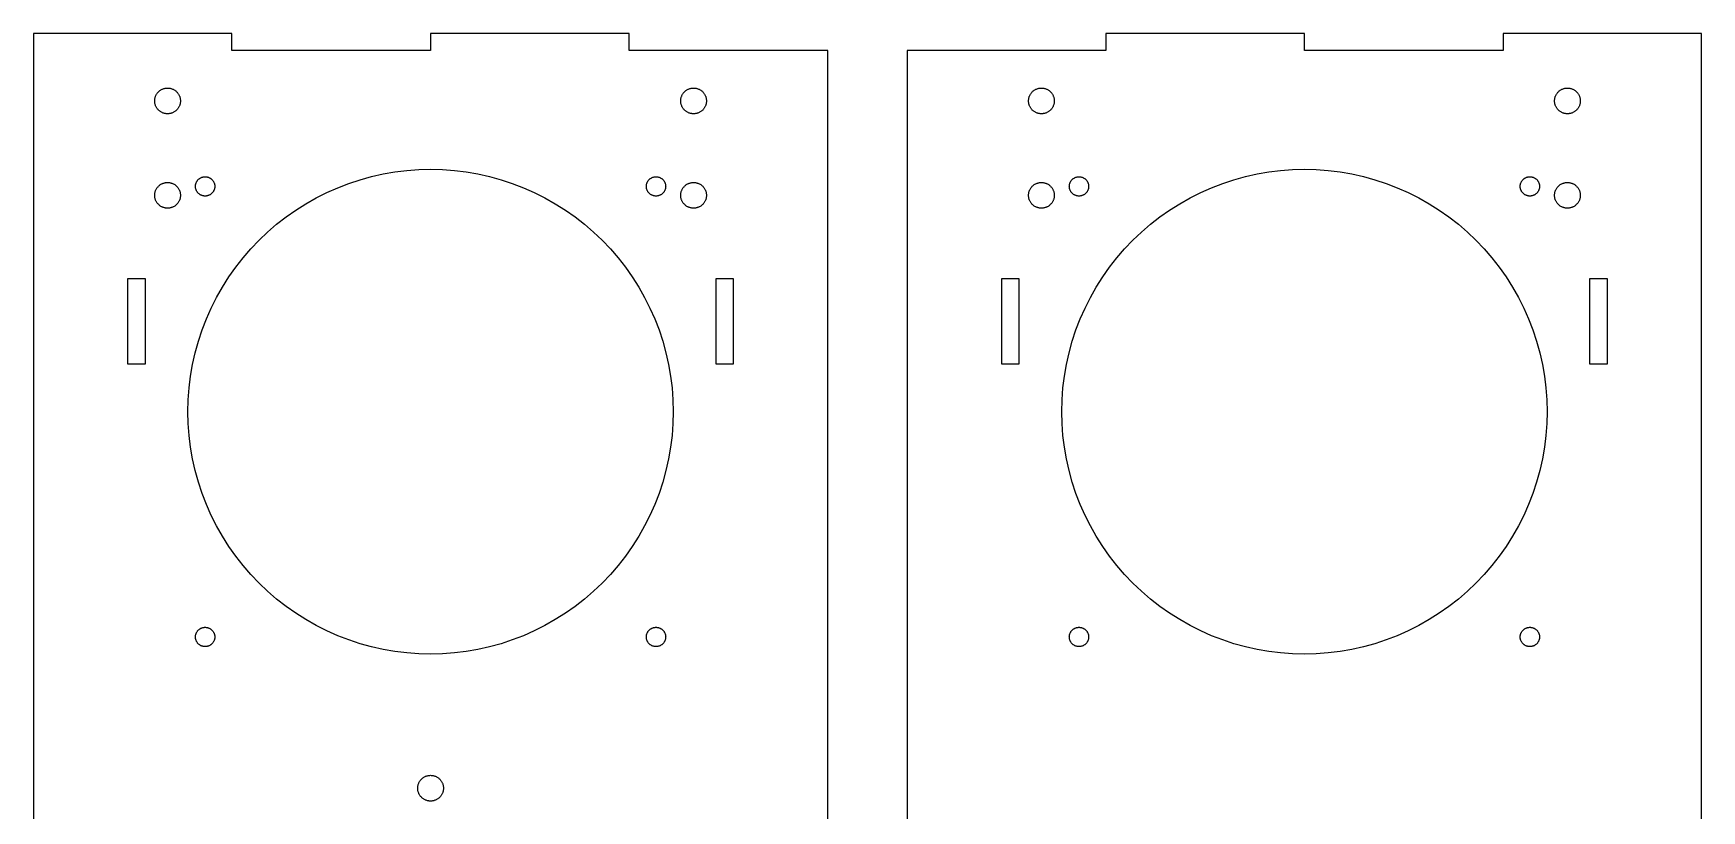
# Model space of a CAD drawing. Extents: x 0 to 916, y -4 to 1176.
# Drawn here: x 0 to 388.5, y 327.9 to 509 of the extents above; entities that cross this region are included whole.
import ezdxf

# ---------------------------------------------------------------- set-up
doc = ezdxf.new("R2010")
doc.units = 0
doc.layers.get('0').update_dxf_attribs({"linetype": 'CONTINUOUS'})

msp = doc.modelspace()

# ---------------------------------------------------------------- linework, layer by layer
for points in [[(46.25, 0), (92.5, 0), (92.5, -4), (138.75, -4), (138.75, 0), (185, 0), (185, 505), (138.75, 505), (138.75, 509), (92.5, 509), (92.5, 505), (46.25, 505), (46.25, 509), (0, 509), (0, -4), (46.25, -4)], [(296, 0), (342.25, 0), (342.25, -4), (388.5, -4), (388.5, 509), (342.25, 509), (342.25, 505), (296, 505), (296, 509), (249.75, 509), (249.75, 505), (203.5, 505), (203.5, 0), (249.75, 0), (249.75, -4), (296, -4)], [(31.1028, 490.254), (30.9559, 490.264), (30.8098, 490.282), (30.6647, 490.308), (30.5211, 490.34), (30.3791, 490.379), (30.2393, 490.425), (30.1019, 490.478), (29.9673, 490.538), (29.8358, 490.604), (29.7077, 490.677), (29.5833, 490.756), (29.4629, 490.84), (29.3468, 490.931), (29.2353, 491.027), (29.1287, 491.129), (29.0271, 491.235), (28.931, 491.347), (28.8404, 491.463), (28.7556, 491.583), (28.6768, 491.708), (28.6042, 491.836), (28.538, 491.967), (28.4784, 492.102), (28.4254, 492.239), (28.3792, 492.379), (28.3399, 492.521), (28.3076, 492.665), (28.2825, 492.81), (28.2644, 492.956), (28.2536, 493.103), (28.25, 493.25), (28.2536, 493.397), (28.2644, 493.544), (28.2825, 493.69), (28.3076, 493.835), (28.3399, 493.979), (28.3792, 494.121), (28.4254, 494.261), (28.4784, 494.398), (28.538, 494.533), (28.6042, 494.664), (28.6768, 494.792), (28.7556, 494.917), (28.8404, 495.037), (28.931, 495.153), (29.0271, 495.265), (29.1287, 495.371), (29.2353, 495.473), (29.3468, 495.569), (29.4629, 495.66), (29.5833, 495.744), (29.7077, 495.823), (29.8358, 495.896), (29.9673, 495.962), (30.1019, 496.022), (30.2393, 496.075), (30.3791, 496.121), (30.5211, 496.16), (30.6647, 496.192), (30.8098, 496.218), (30.9559, 496.236), (31.1028, 496.246), (31.25, 496.25), (31.3972, 496.246), (31.5441, 496.236), (31.6902, 496.218), (31.8353, 496.192), (31.9789, 496.16), (32.1209, 496.121), (32.2607, 496.075), (32.3981, 496.022), (32.5327, 495.962), (32.6642, 495.896), (32.7923, 495.823), (32.9167, 495.744), (33.0371, 495.66), (33.1532, 495.569), (33.2647, 495.473), (33.3713, 495.371), (33.4729, 495.265), (33.569, 495.153), (33.6596, 495.037), (33.7444, 494.917), (33.8232, 494.792), (33.8958, 494.664), (33.962, 494.533), (34.0216, 494.398), (34.0746, 494.261), (34.1208, 494.121), (34.1601, 493.979), (34.1924, 493.835), (34.2175, 493.69), (34.2356, 493.544), (34.2464, 493.397), (34.25, 493.25), (34.2464, 493.103), (34.2356, 492.956), (34.2175, 492.81), (34.1924, 492.665), (34.1601, 492.521), (34.1208, 492.379), (34.0746, 492.239), (34.0216, 492.102), (33.962, 491.967), (33.8958, 491.836), (33.8232, 491.708), (33.7444, 491.583), (33.6596, 491.463), (33.569, 491.347), (33.4729, 491.235), (33.3713, 491.129), (33.2647, 491.027), (33.1532, 490.931), (33.0371, 490.84), (32.9167, 490.756), (32.7923, 490.677), (32.6642, 490.604), (32.5327, 490.538), (32.3981, 490.478), (32.2607, 490.425), (32.1209, 490.379), (31.9789, 490.34), (31.8353, 490.308), (31.6902, 490.282), (31.5441, 490.264), (31.3972, 490.254), (31.25, 490.25)], [(153.603, 490.254), (153.456, 490.264), (153.31, 490.282), (153.165, 490.308), (153.021, 490.34), (152.879, 490.379), (152.739, 490.425), (152.602, 490.478), (152.467, 490.538), (152.336, 490.604), (152.208, 490.677), (152.083, 490.756), (151.963, 490.84), (151.847, 490.931), (151.735, 491.027), (151.629, 491.129), (151.527, 491.235), (151.431, 491.347), (151.34, 491.463), (151.256, 491.583), (151.177, 491.708), (151.104, 491.836), (151.038, 491.967), (150.978, 492.102), (150.925, 492.239), (150.879, 492.379), (150.84, 492.521), (150.808, 492.665), (150.782, 492.81), (150.764, 492.956), (150.754, 493.103), (150.75, 493.25), (150.754, 493.397), (150.764, 493.544), (150.782, 493.69), (150.808, 493.835), (150.84, 493.979), (150.879, 494.121), (150.925, 494.261), (150.978, 494.398), (151.038, 494.533), (151.104, 494.664), (151.177, 494.792), (151.256, 494.917), (151.34, 495.037), (151.431, 495.153), (151.527, 495.265), (151.629, 495.371), (151.735, 495.473), (151.847, 495.569), (151.963, 495.66), (152.083, 495.744), (152.208, 495.823), (152.336, 495.896), (152.467, 495.962), (152.602, 496.022), (152.739, 496.075), (152.879, 496.121), (153.021, 496.16), (153.165, 496.192), (153.31, 496.218), (153.456, 496.236), (153.603, 496.246), (153.75, 496.25), (153.897, 496.246), (154.044, 496.236), (154.19, 496.218), (154.335, 496.192), (154.479, 496.16), (154.621, 496.121), (154.761, 496.075), (154.898, 496.022), (155.033, 495.962), (155.164, 495.896), (155.292, 495.823), (155.417, 495.744), (155.537, 495.66), (155.653, 495.569), (155.765, 495.473), (155.871, 495.371), (155.973, 495.265), (156.069, 495.153), (156.16, 495.037), (156.244, 494.917), (156.323, 494.792), (156.396, 494.664), (156.462, 494.533), (156.522, 494.398), (156.575, 494.261), (156.621, 494.121), (156.66, 493.979), (156.692, 493.835), (156.718, 493.69), (156.736, 493.544), (156.746, 493.397), (156.75, 493.25), (156.746, 493.103), (156.736, 492.956), (156.718, 492.81), (156.692, 492.665), (156.66, 492.521), (156.621, 492.379), (156.575, 492.239), (156.522, 492.102), (156.462, 491.967), (156.396, 491.836), (156.323, 491.708), (156.244, 491.583), (156.16, 491.463), (156.069, 491.347), (155.973, 491.235), (155.871, 491.129), (155.765, 491.027), (155.653, 490.931), (155.537, 490.84), (155.417, 490.756), (155.292, 490.677), (155.164, 490.604), (155.033, 490.538), (154.898, 490.478), (154.761, 490.425), (154.621, 490.379), (154.479, 490.34), (154.335, 490.308), (154.19, 490.282), (154.044, 490.264), (153.897, 490.254), (153.75, 490.25)], [(234.603, 490.254), (234.456, 490.264), (234.31, 490.282), (234.165, 490.308), (234.021, 490.34), (233.879, 490.379), (233.739, 490.425), (233.602, 490.478), (233.467, 490.538), (233.336, 490.604), (233.208, 490.677), (233.083, 490.756), (232.963, 490.84), (232.847, 490.931), (232.735, 491.027), (232.629, 491.129), (232.527, 491.235), (232.431, 491.347), (232.34, 491.463), (232.256, 491.583), (232.177, 491.708), (232.104, 491.836), (232.038, 491.967), (231.978, 492.102), (231.925, 492.239), (231.879, 492.379), (231.84, 492.521), (231.808, 492.665), (231.782, 492.81), (231.764, 492.956), (231.754, 493.103), (231.75, 493.25), (231.754, 493.397), (231.764, 493.544), (231.782, 493.69), (231.808, 493.835), (231.84, 493.979), (231.879, 494.121), (231.925, 494.261), (231.978, 494.398), (232.038, 494.533), (232.104, 494.664), (232.177, 494.792), (232.256, 494.917), (232.34, 495.037), (232.431, 495.153), (232.527, 495.265), (232.629, 495.371), (232.735, 495.473), (232.847, 495.569), (232.963, 495.66), (233.083, 495.744), (233.208, 495.823), (233.336, 495.896), (233.467, 495.962), (233.602, 496.022), (233.739, 496.075), (233.879, 496.121), (234.021, 496.16), (234.165, 496.192), (234.31, 496.218), (234.456, 496.236), (234.603, 496.246), (234.75, 496.25), (234.897, 496.246), (235.044, 496.236), (235.19, 496.218), (235.335, 496.192), (235.479, 496.16), (235.621, 496.121), (235.761, 496.075), (235.898, 496.022), (236.033, 495.962), (236.164, 495.896), (236.292, 495.823), (236.417, 495.744), (236.537, 495.66), (236.653, 495.569), (236.765, 495.473), (236.871, 495.371), (236.973, 495.265), (237.069, 495.153), (237.16, 495.037), (237.244, 494.917), (237.323, 494.792), (237.396, 494.664), (237.462, 494.533), (237.522, 494.398), (237.575, 494.261), (237.621, 494.121), (237.66, 493.979), (237.692, 493.835), (237.718, 493.69), (237.736, 493.544), (237.746, 493.397), (237.75, 493.25), (237.746, 493.103), (237.736, 492.956), (237.718, 492.81), (237.692, 492.665), (237.66, 492.521), (237.621, 492.379), (237.575, 492.239), (237.522, 492.102), (237.462, 491.967), (237.396, 491.836), (237.323, 491.708), (237.244, 491.583), (237.16, 491.463), (237.069, 491.347), (236.973, 491.235), (236.871, 491.129), (236.765, 491.027), (236.653, 490.931), (236.537, 490.84), (236.417, 490.756), (236.292, 490.677), (236.164, 490.604), (236.033, 490.538), (235.898, 490.478), (235.761, 490.425), (235.621, 490.379), (235.479, 490.34), (235.335, 490.308), (235.19, 490.282), (235.044, 490.264), (234.897, 490.254), (234.75, 490.25)], [(357.103, 490.254), (356.956, 490.264), (356.81, 490.282), (356.665, 490.308), (356.521, 490.34), (356.379, 490.379), (356.239, 490.425), (356.102, 490.478), (355.967, 490.538), (355.836, 490.604), (355.708, 490.677), (355.583, 490.756), (355.463, 490.84), (355.347, 490.931), (355.235, 491.027), (355.129, 491.129), (355.027, 491.235), (354.931, 491.347), (354.84, 491.463), (354.756, 491.583), (354.677, 491.708), (354.604, 491.836), (354.538, 491.967), (354.478, 492.102), (354.425, 492.239), (354.379, 492.379), (354.34, 492.521), (354.308, 492.665), (354.282, 492.81), (354.264, 492.956), (354.254, 493.103), (354.25, 493.25), (354.254, 493.397), (354.264, 493.544), (354.282, 493.69), (354.308, 493.835), (354.34, 493.979), (354.379, 494.121), (354.425, 494.261), (354.478, 494.398), (354.538, 494.533), (354.604, 494.664), (354.677, 494.792), (354.756, 494.917), (354.84, 495.037), (354.931, 495.153), (355.027, 495.265), (355.129, 495.371), (355.235, 495.473), (355.347, 495.569), (355.463, 495.66), (355.583, 495.744), (355.708, 495.823), (355.836, 495.896), (355.967, 495.962), (356.102, 496.022), (356.239, 496.075), (356.379, 496.121), (356.521, 496.16), (356.665, 496.192), (356.81, 496.218), (356.956, 496.236), (357.103, 496.246), (357.25, 496.25), (357.397, 496.246), (357.544, 496.236), (357.69, 496.218), (357.835, 496.192), (357.979, 496.16), (358.121, 496.121), (358.261, 496.075), (358.398, 496.022), (358.533, 495.962), (358.664, 495.896), (358.792, 495.823), (358.917, 495.744), (359.037, 495.66), (359.153, 495.569), (359.265, 495.473), (359.371, 495.371), (359.473, 495.265), (359.569, 495.153), (359.66, 495.037), (359.744, 494.917), (359.823, 494.792), (359.896, 494.664), (359.962, 494.533), (360.022, 494.398), (360.075, 494.261), (360.121, 494.121), (360.16, 493.979), (360.192, 493.835), (360.218, 493.69), (360.236, 493.544), (360.246, 493.397), (360.25, 493.25), (360.246, 493.103), (360.236, 492.956), (360.218, 492.81), (360.192, 492.665), (360.16, 492.521), (360.121, 492.379), (360.075, 492.239), (360.022, 492.102), (359.962, 491.967), (359.896, 491.836), (359.823, 491.708), (359.744, 491.583), (359.66, 491.463), (359.569, 491.347), (359.473, 491.235), (359.371, 491.129), (359.265, 491.027), (359.153, 490.931), (359.037, 490.84), (358.917, 490.756), (358.792, 490.677), (358.664, 490.604), (358.533, 490.538), (358.398, 490.478), (358.261, 490.425), (358.121, 490.379), (357.979, 490.34), (357.835, 490.308), (357.69, 490.282), (357.544, 490.264), (357.397, 490.254), (357.25, 490.25)], [(31.1028, 468.254), (30.9559, 468.264), (30.8098, 468.282), (30.6647, 468.308), (30.5211, 468.34), (30.3791, 468.379), (30.2393, 468.425), (30.1019, 468.478), (29.9673, 468.538), (29.8358, 468.604), (29.7077, 468.677), (29.5833, 468.756), (29.4629, 468.84), (29.3468, 468.931), (29.2353, 469.027), (29.1287, 469.129), (29.0271, 469.235), (28.931, 469.347), (28.8404, 469.463), (28.7556, 469.583), (28.6768, 469.708), (28.6042, 469.836), (28.538, 469.967), (28.4784, 470.102), (28.4254, 470.239), (28.3792, 470.379), (28.3399, 470.521), (28.3076, 470.665), (28.2825, 470.81), (28.2644, 470.956), (28.2536, 471.103), (28.25, 471.25), (28.2536, 471.397), (28.2644, 471.544), (28.2825, 471.69), (28.3076, 471.835), (28.3399, 471.979), (28.3792, 472.121), (28.4254, 472.261), (28.4784, 472.398), (28.538, 472.533), (28.6042, 472.664), (28.6768, 472.792), (28.7556, 472.917), (28.8404, 473.037), (28.931, 473.153), (29.0271, 473.265), (29.1287, 473.371), (29.2353, 473.473), (29.3468, 473.569), (29.4629, 473.66), (29.5833, 473.744), (29.7077, 473.823), (29.8358, 473.896), (29.9673, 473.962), (30.1019, 474.022), (30.2393, 474.075), (30.3791, 474.121), (30.5211, 474.16), (30.6647, 474.192), (30.8098, 474.218), (30.9559, 474.236), (31.1028, 474.246), (31.25, 474.25), (31.3972, 474.246), (31.5441, 474.236), (31.6902, 474.218), (31.8353, 474.192), (31.9789, 474.16), (32.1209, 474.121), (32.2607, 474.075), (32.3981, 474.022), (32.5327, 473.962), (32.6642, 473.896), (32.7923, 473.823), (32.9167, 473.744), (33.0371, 473.66), (33.1532, 473.569), (33.2647, 473.473), (33.3713, 473.371), (33.4729, 473.265), (33.569, 473.153), (33.6596, 473.037), (33.7444, 472.917), (33.8232, 472.792), (33.8958, 472.664), (33.962, 472.533), (34.0216, 472.398), (34.0746, 472.261), (34.1208, 472.121), (34.1601, 471.979), (34.1924, 471.835), (34.2175, 471.69), (34.2356, 471.544), (34.2464, 471.397), (34.25, 471.25), (34.2464, 471.103), (34.2356, 470.956), (34.2175, 470.81), (34.1924, 470.665), (34.1601, 470.521), (34.1208, 470.379), (34.0746, 470.239), (34.0216, 470.102), (33.962, 469.967), (33.8958, 469.836), (33.8232, 469.708), (33.7444, 469.583), (33.6596, 469.463), (33.569, 469.347), (33.4729, 469.235), (33.3713, 469.129), (33.2647, 469.027), (33.1532, 468.931), (33.0371, 468.84), (32.9167, 468.756), (32.7923, 468.677), (32.6642, 468.604), (32.5327, 468.538), (32.3981, 468.478), (32.2607, 468.425), (32.1209, 468.379), (31.9789, 468.34), (31.8353, 468.308), (31.6902, 468.282), (31.5441, 468.264), (31.3972, 468.254), (31.25, 468.25)], [(89.7277, 364.401), (86.962, 364.605), (84.2097, 364.945), (81.4774, 365.419), (78.7716, 366.027), (76.0989, 366.766), (73.4657, 367.636), (70.8784, 368.634), (68.3431, 369.758), (65.8661, 371.005), (63.4532, 372.372), (61.1103, 373.855), (58.843, 375.452), (56.6568, 377.158), (54.5569, 378.97), (52.5485, 380.882), (50.6363, 382.89), (48.8249, 384.99), (47.1188, 387.176), (45.522, 389.444), (44.0383, 391.787), (42.6714, 394.199), (41.4246, 396.676), (40.3008, 399.212), (39.3028, 401.799), (38.4329, 404.432), (37.6932, 407.105), (37.0856, 409.811), (36.6115, 412.543), (36.2721, 415.295), (36.0681, 418.061), (36, 420.833), (36.0681, 423.606), (36.2721, 426.371), (36.6115, 429.124), (37.0856, 431.856), (37.6932, 434.562), (38.4329, 437.234), (39.3028, 439.868), (40.3008, 442.455), (41.4246, 444.99), (42.6714, 447.467), (44.0383, 449.88), (45.522, 452.223), (47.1188, 454.49), (48.8249, 456.677), (50.6363, 458.776), (52.5485, 460.785), (54.5569, 462.697), (56.6568, 464.508), (58.843, 466.215), (61.1103, 467.811), (63.4532, 469.295), (65.8661, 470.662), (68.3431, 471.909), (70.8784, 473.033), (73.4657, 474.031), (76.0989, 474.9), (78.7716, 475.64), (81.4774, 476.248), (84.2097, 476.722), (86.962, 477.061), (89.7277, 477.265), (92.5, 477.333), (95.2723, 477.265), (98.038, 477.061), (100.79, 476.722), (103.523, 476.248), (106.228, 475.64), (108.901, 474.9), (111.534, 474.031), (114.122, 473.033), (116.657, 471.909), (119.134, 470.662), (121.547, 469.295), (123.89, 467.811), (126.157, 466.215), (128.343, 464.508), (130.443, 462.697), (132.452, 460.785), (134.364, 458.776), (136.175, 456.677), (137.881, 454.49), (139.478, 452.223), (140.962, 449.88), (142.329, 447.467), (143.575, 444.99), (144.699, 442.455), (145.697, 439.868), (146.567, 437.234), (147.307, 434.562), (147.914, 431.856), (148.388, 429.124), (148.728, 426.371), (148.932, 423.606), (149, 420.833), (148.932, 418.061), (148.728, 415.295), (148.388, 412.543), (147.914, 409.811), (147.307, 407.105), (146.567, 404.432), (145.697, 401.799), (144.699, 399.212), (143.575, 396.676), (142.329, 394.199), (140.962, 391.787), (139.478, 389.444), (137.881, 387.176), (136.175, 384.99), (134.364, 382.89), (132.452, 380.882), (130.443, 378.97), (128.343, 377.158), (126.157, 375.452), (123.89, 373.855), (121.547, 372.372), (119.134, 371.005), (116.657, 369.758), (114.122, 368.634), (111.534, 367.636), (108.901, 366.766), (106.228, 366.027), (103.523, 365.419), (100.79, 364.945), (98.038, 364.605), (95.2723, 364.401), (92.5, 364.333)], [(39.8896, 471.086), (39.7795, 471.094), (39.6699, 471.108), (39.561, 471.127), (39.4533, 471.151), (39.3469, 471.18), (39.242, 471.215), (39.139, 471.255), (39.038, 471.299), (38.9394, 471.349), (38.8433, 471.403), (38.75, 471.463), (38.6597, 471.526), (38.5726, 471.594), (38.489, 471.666), (38.409, 471.742), (38.3329, 471.822), (38.2607, 471.906), (38.1928, 471.993), (38.1292, 472.083), (38.0701, 472.177), (38.0157, 472.273), (37.966, 472.371), (37.9213, 472.472), (37.8815, 472.575), (37.8469, 472.68), (37.8174, 472.787), (37.7932, 472.894), (37.7744, 473.003), (37.7608, 473.113), (37.7527, 473.223), (37.75, 473.333), (37.7527, 473.444), (37.7608, 473.554), (37.7744, 473.663), (37.7932, 473.772), (37.8174, 473.88), (37.8469, 473.986), (37.8815, 474.091), (37.9213, 474.194), (37.966, 474.295), (38.0157, 474.394), (38.0701, 474.49), (38.1292, 474.583), (38.1928, 474.674), (38.2607, 474.761), (38.3329, 474.844), (38.409, 474.924), (38.489, 475), (38.5726, 475.073), (38.6597, 475.141), (38.75, 475.204), (38.8433, 475.263), (38.9394, 475.318), (39.038, 475.367), (39.139, 475.412), (39.242, 475.452), (39.3469, 475.486), (39.4533, 475.516), (39.561, 475.54), (39.6699, 475.559), (39.7795, 475.572), (39.8896, 475.581), (40, 475.583), (40.1104, 475.581), (40.2205, 475.572), (40.3301, 475.559), (40.439, 475.54), (40.5467, 475.516), (40.6531, 475.486), (40.758, 475.452), (40.861, 475.412), (40.962, 475.367), (41.0606, 475.318), (41.1567, 475.263), (41.25, 475.204), (41.3403, 475.141), (41.4274, 475.073), (41.511, 475), (41.591, 474.924), (41.6671, 474.844), (41.7393, 474.761), (41.8072, 474.674), (41.8708, 474.583), (41.9299, 474.49), (41.9843, 474.394), (42.034, 474.295), (42.0787, 474.194), (42.1185, 474.091), (42.1531, 473.986), (42.1826, 473.88), (42.2068, 473.772), (42.2256, 473.663), (42.2392, 473.554), (42.2473, 473.444), (42.25, 473.333), (42.2473, 473.223), (42.2392, 473.113), (42.2256, 473.003), (42.2068, 472.894), (42.1826, 472.787), (42.1531, 472.68), (42.1185, 472.575), (42.0787, 472.472), (42.034, 472.371), (41.9843, 472.273), (41.9299, 472.177), (41.8708, 472.083), (41.8072, 471.993), (41.7393, 471.906), (41.6671, 471.822), (41.591, 471.742), (41.511, 471.666), (41.4274, 471.594), (41.3403, 471.526), (41.25, 471.463), (41.1567, 471.403), (41.0606, 471.349), (40.962, 471.299), (40.861, 471.255), (40.758, 471.215), (40.6531, 471.18), (40.5467, 471.151), (40.439, 471.127), (40.3301, 471.108), (40.2205, 471.094), (40.1104, 471.086), (40, 471.083)], [(144.89, 471.086), (144.779, 471.094), (144.67, 471.108), (144.561, 471.127), (144.453, 471.151), (144.347, 471.18), (144.242, 471.215), (144.139, 471.255), (144.038, 471.299), (143.939, 471.349), (143.843, 471.403), (143.75, 471.463), (143.66, 471.526), (143.573, 471.594), (143.489, 471.666), (143.409, 471.742), (143.333, 471.822), (143.261, 471.906), (143.193, 471.993), (143.129, 472.083), (143.07, 472.177), (143.016, 472.273), (142.966, 472.371), (142.921, 472.472), (142.882, 472.575), (142.847, 472.68), (142.817, 472.787), (142.793, 472.894), (142.774, 473.003), (142.761, 473.113), (142.753, 473.223), (142.75, 473.333), (142.753, 473.444), (142.761, 473.554), (142.774, 473.663), (142.793, 473.772), (142.817, 473.88), (142.847, 473.986), (142.882, 474.091), (142.921, 474.194), (142.966, 474.295), (143.016, 474.394), (143.07, 474.49), (143.129, 474.583), (143.193, 474.674), (143.261, 474.761), (143.333, 474.844), (143.409, 474.924), (143.489, 475), (143.573, 475.073), (143.66, 475.141), (143.75, 475.204), (143.843, 475.263), (143.939, 475.318), (144.038, 475.367), (144.139, 475.412), (144.242, 475.452), (144.347, 475.486), (144.453, 475.516), (144.561, 475.54), (144.67, 475.559), (144.779, 475.572), (144.89, 475.581), (145, 475.583), (145.11, 475.581), (145.221, 475.572), (145.33, 475.559), (145.439, 475.54), (145.547, 475.516), (145.653, 475.486), (145.758, 475.452), (145.861, 475.412), (145.962, 475.367), (146.061, 475.318), (146.157, 475.263), (146.25, 475.204), (146.34, 475.141), (146.427, 475.073), (146.511, 475), (146.591, 474.924), (146.667, 474.844), (146.739, 474.761), (146.807, 474.674), (146.871, 474.583), (146.93, 474.49), (146.984, 474.394), (147.034, 474.295), (147.079, 474.194), (147.118, 474.091), (147.153, 473.986), (147.183, 473.88), (147.207, 473.772), (147.226, 473.663), (147.239, 473.554), (147.247, 473.444), (147.25, 473.333), (147.247, 473.223), (147.239, 473.113), (147.226, 473.003), (147.207, 472.894), (147.183, 472.787), (147.153, 472.68), (147.118, 472.575), (147.079, 472.472), (147.034, 472.371), (146.984, 472.273), (146.93, 472.177), (146.871, 472.083), (146.807, 471.993), (146.739, 471.906), (146.667, 471.822), (146.591, 471.742), (146.511, 471.666), (146.427, 471.594), (146.34, 471.526), (146.25, 471.463), (146.157, 471.403), (146.061, 471.349), (145.962, 471.299), (145.861, 471.255), (145.758, 471.215), (145.653, 471.18), (145.547, 471.151), (145.439, 471.127), (145.33, 471.108), (145.221, 471.094), (145.11, 471.086), (145, 471.083)], [(153.603, 468.254), (153.456, 468.264), (153.31, 468.282), (153.165, 468.308), (153.021, 468.34), (152.879, 468.379), (152.739, 468.425), (152.602, 468.478), (152.467, 468.538), (152.336, 468.604), (152.208, 468.677), (152.083, 468.756), (151.963, 468.84), (151.847, 468.931), (151.735, 469.027), (151.629, 469.129), (151.527, 469.235), (151.431, 469.347), (151.34, 469.463), (151.256, 469.583), (151.177, 469.708), (151.104, 469.836), (151.038, 469.967), (150.978, 470.102), (150.925, 470.239), (150.879, 470.379), (150.84, 470.521), (150.808, 470.665), (150.782, 470.81), (150.764, 470.956), (150.754, 471.103), (150.75, 471.25), (150.754, 471.397), (150.764, 471.544), (150.782, 471.69), (150.808, 471.835), (150.84, 471.979), (150.879, 472.121), (150.925, 472.261), (150.978, 472.398), (151.038, 472.533), (151.104, 472.664), (151.177, 472.792), (151.256, 472.917), (151.34, 473.037), (151.431, 473.153), (151.527, 473.265), (151.629, 473.371), (151.735, 473.473), (151.847, 473.569), (151.963, 473.66), (152.083, 473.744), (152.208, 473.823), (152.336, 473.896), (152.467, 473.962), (152.602, 474.022), (152.739, 474.075), (152.879, 474.121), (153.021, 474.16), (153.165, 474.192), (153.31, 474.218), (153.456, 474.236), (153.603, 474.246), (153.75, 474.25), (153.897, 474.246), (154.044, 474.236), (154.19, 474.218), (154.335, 474.192), (154.479, 474.16), (154.621, 474.121), (154.761, 474.075), (154.898, 474.022), (155.033, 473.962), (155.164, 473.896), (155.292, 473.823), (155.417, 473.744), (155.537, 473.66), (155.653, 473.569), (155.765, 473.473), (155.871, 473.371), (155.973, 473.265), (156.069, 473.153), (156.16, 473.037), (156.244, 472.917), (156.323, 472.792), (156.396, 472.664), (156.462, 472.533), (156.522, 472.398), (156.575, 472.261), (156.621, 472.121), (156.66, 471.979), (156.692, 471.835), (156.718, 471.69), (156.736, 471.544), (156.746, 471.397), (156.75, 471.25), (156.746, 471.103), (156.736, 470.956), (156.718, 470.81), (156.692, 470.665), (156.66, 470.521), (156.621, 470.379), (156.575, 470.239), (156.522, 470.102), (156.462, 469.967), (156.396, 469.836), (156.323, 469.708), (156.244, 469.583), (156.16, 469.463), (156.069, 469.347), (155.973, 469.235), (155.871, 469.129), (155.765, 469.027), (155.653, 468.931), (155.537, 468.84), (155.417, 468.756), (155.292, 468.677), (155.164, 468.604), (155.033, 468.538), (154.898, 468.478), (154.761, 468.425), (154.621, 468.379), (154.479, 468.34), (154.335, 468.308), (154.19, 468.282), (154.044, 468.264), (153.897, 468.254), (153.75, 468.25)], [(234.603, 468.254), (234.456, 468.264), (234.31, 468.282), (234.165, 468.308), (234.021, 468.34), (233.879, 468.379), (233.739, 468.425), (233.602, 468.478), (233.467, 468.538), (233.336, 468.604), (233.208, 468.677), (233.083, 468.756), (232.963, 468.84), (232.847, 468.931), (232.735, 469.027), (232.629, 469.129), (232.527, 469.235), (232.431, 469.347), (232.34, 469.463), (232.256, 469.583), (232.177, 469.708), (232.104, 469.836), (232.038, 469.967), (231.978, 470.102), (231.925, 470.239), (231.879, 470.379), (231.84, 470.521), (231.808, 470.665), (231.782, 470.81), (231.764, 470.956), (231.754, 471.103), (231.75, 471.25), (231.754, 471.397), (231.764, 471.544), (231.782, 471.69), (231.808, 471.835), (231.84, 471.979), (231.879, 472.121), (231.925, 472.261), (231.978, 472.398), (232.038, 472.533), (232.104, 472.664), (232.177, 472.792), (232.256, 472.917), (232.34, 473.037), (232.431, 473.153), (232.527, 473.265), (232.629, 473.371), (232.735, 473.473), (232.847, 473.569), (232.963, 473.66), (233.083, 473.744), (233.208, 473.823), (233.336, 473.896), (233.467, 473.962), (233.602, 474.022), (233.739, 474.075), (233.879, 474.121), (234.021, 474.16), (234.165, 474.192), (234.31, 474.218), (234.456, 474.236), (234.603, 474.246), (234.75, 474.25), (234.897, 474.246), (235.044, 474.236), (235.19, 474.218), (235.335, 474.192), (235.479, 474.16), (235.621, 474.121), (235.761, 474.075), (235.898, 474.022), (236.033, 473.962), (236.164, 473.896), (236.292, 473.823), (236.417, 473.744), (236.537, 473.66), (236.653, 473.569), (236.765, 473.473), (236.871, 473.371), (236.973, 473.265), (237.069, 473.153), (237.16, 473.037), (237.244, 472.917), (237.323, 472.792), (237.396, 472.664), (237.462, 472.533), (237.522, 472.398), (237.575, 472.261), (237.621, 472.121), (237.66, 471.979), (237.692, 471.835), (237.718, 471.69), (237.736, 471.544), (237.746, 471.397), (237.75, 471.25), (237.746, 471.103), (237.736, 470.956), (237.718, 470.81), (237.692, 470.665), (237.66, 470.521), (237.621, 470.379), (237.575, 470.239), (237.522, 470.102), (237.462, 469.967), (237.396, 469.836), (237.323, 469.708), (237.244, 469.583), (237.16, 469.463), (237.069, 469.347), (236.973, 469.235), (236.871, 469.129), (236.765, 469.027), (236.653, 468.931), (236.537, 468.84), (236.417, 468.756), (236.292, 468.677), (236.164, 468.604), (236.033, 468.538), (235.898, 468.478), (235.761, 468.425), (235.621, 468.379), (235.479, 468.34), (235.335, 468.308), (235.19, 468.282), (235.044, 468.264), (234.897, 468.254), (234.75, 468.25)], [(293.228, 364.401), (290.462, 364.605), (287.71, 364.945), (284.977, 365.419), (282.272, 366.027), (279.599, 366.766), (276.966, 367.636), (274.378, 368.634), (271.843, 369.758), (269.366, 371.005), (266.953, 372.372), (264.61, 373.855), (262.343, 375.452), (260.157, 377.158), (258.057, 378.97), (256.048, 380.882), (254.136, 382.89), (252.325, 384.99), (250.619, 387.176), (249.022, 389.444), (247.538, 391.787), (246.171, 394.199), (244.925, 396.676), (243.801, 399.212), (242.803, 401.799), (241.933, 404.432), (241.193, 407.105), (240.586, 409.811), (240.112, 412.543), (239.772, 415.295), (239.568, 418.061), (239.5, 420.833), (239.568, 423.606), (239.772, 426.371), (240.112, 429.124), (240.586, 431.856), (241.193, 434.562), (241.933, 437.234), (242.803, 439.868), (243.801, 442.455), (244.925, 444.99), (246.171, 447.467), (247.538, 449.88), (249.022, 452.223), (250.619, 454.49), (252.325, 456.677), (254.136, 458.776), (256.048, 460.785), (258.057, 462.697), (260.157, 464.508), (262.343, 466.215), (264.61, 467.811), (266.953, 469.295), (269.366, 470.662), (271.843, 471.909), (274.378, 473.033), (276.966, 474.031), (279.599, 474.9), (282.272, 475.64), (284.977, 476.248), (287.71, 476.722), (290.462, 477.061), (293.228, 477.265), (296, 477.333), (298.772, 477.265), (301.538, 477.061), (304.29, 476.722), (307.023, 476.248), (309.728, 475.64), (312.401, 474.9), (315.034, 474.031), (317.622, 473.033), (320.157, 471.909), (322.634, 470.662), (325.047, 469.295), (327.39, 467.811), (329.657, 466.215), (331.843, 464.508), (333.943, 462.697), (335.952, 460.785), (337.864, 458.776), (339.675, 456.677), (341.381, 454.49), (342.978, 452.223), (344.462, 449.88), (345.829, 447.467), (347.075, 444.99), (348.199, 442.455), (349.197, 439.868), (350.067, 437.234), (350.807, 434.562), (351.414, 431.856), (351.888, 429.124), (352.228, 426.371), (352.432, 423.606), (352.5, 420.833), (352.432, 418.061), (352.228, 415.295), (351.888, 412.543), (351.414, 409.811), (350.807, 407.105), (350.067, 404.432), (349.197, 401.799), (348.199, 399.212), (347.075, 396.676), (345.829, 394.199), (344.462, 391.787), (342.978, 389.444), (341.381, 387.176), (339.675, 384.99), (337.864, 382.89), (335.952, 380.882), (333.943, 378.97), (331.843, 377.158), (329.657, 375.452), (327.39, 373.855), (325.047, 372.372), (322.634, 371.005), (320.157, 369.758), (317.622, 368.634), (315.034, 367.636), (312.401, 366.766), (309.728, 366.027), (307.023, 365.419), (304.29, 364.945), (301.538, 364.605), (298.772, 364.401), (296, 364.333)], [(243.39, 471.086), (243.279, 471.094), (243.17, 471.108), (243.061, 471.127), (242.953, 471.151), (242.847, 471.18), (242.742, 471.215), (242.639, 471.255), (242.538, 471.299), (242.439, 471.349), (242.343, 471.403), (242.25, 471.463), (242.16, 471.526), (242.073, 471.594), (241.989, 471.666), (241.909, 471.742), (241.833, 471.822), (241.761, 471.906), (241.693, 471.993), (241.629, 472.083), (241.57, 472.177), (241.516, 472.273), (241.466, 472.371), (241.421, 472.472), (241.382, 472.575), (241.347, 472.68), (241.317, 472.787), (241.293, 472.894), (241.274, 473.003), (241.261, 473.113), (241.253, 473.223), (241.25, 473.333), (241.253, 473.444), (241.261, 473.554), (241.274, 473.663), (241.293, 473.772), (241.317, 473.88), (241.347, 473.986), (241.382, 474.091), (241.421, 474.194), (241.466, 474.295), (241.516, 474.394), (241.57, 474.49), (241.629, 474.583), (241.693, 474.674), (241.761, 474.761), (241.833, 474.844), (241.909, 474.924), (241.989, 475), (242.073, 475.073), (242.16, 475.141), (242.25, 475.204), (242.343, 475.263), (242.439, 475.318), (242.538, 475.367), (242.639, 475.412), (242.742, 475.452), (242.847, 475.486), (242.953, 475.516), (243.061, 475.54), (243.17, 475.559), (243.279, 475.572), (243.39, 475.581), (243.5, 475.583), (243.61, 475.581), (243.721, 475.572), (243.83, 475.559), (243.939, 475.54), (244.047, 475.516), (244.153, 475.486), (244.258, 475.452), (244.361, 475.412), (244.462, 475.367), (244.561, 475.318), (244.657, 475.263), (244.75, 475.204), (244.84, 475.141), (244.927, 475.073), (245.011, 475), (245.091, 474.924), (245.167, 474.844), (245.239, 474.761), (245.307, 474.674), (245.371, 474.583), (245.43, 474.49), (245.484, 474.394), (245.534, 474.295), (245.579, 474.194), (245.618, 474.091), (245.653, 473.986), (245.683, 473.88), (245.707, 473.772), (245.726, 473.663), (245.739, 473.554), (245.747, 473.444), (245.75, 473.333), (245.747, 473.223), (245.739, 473.113), (245.726, 473.003), (245.707, 472.894), (245.683, 472.787), (245.653, 472.68), (245.618, 472.575), (245.579, 472.472), (245.534, 472.371), (245.484, 472.273), (245.43, 472.177), (245.371, 472.083), (245.307, 471.993), (245.239, 471.906), (245.167, 471.822), (245.091, 471.742), (245.011, 471.666), (244.927, 471.594), (244.84, 471.526), (244.75, 471.463), (244.657, 471.403), (244.561, 471.349), (244.462, 471.299), (244.361, 471.255), (244.258, 471.215), (244.153, 471.18), (244.047, 471.151), (243.939, 471.127), (243.83, 471.108), (243.721, 471.094), (243.61, 471.086), (243.5, 471.083)], [(348.39, 471.086), (348.279, 471.094), (348.17, 471.108), (348.061, 471.127), (347.953, 471.151), (347.847, 471.18), (347.742, 471.215), (347.639, 471.255), (347.538, 471.299), (347.439, 471.349), (347.343, 471.403), (347.25, 471.463), (347.16, 471.526), (347.073, 471.594), (346.989, 471.666), (346.909, 471.742), (346.833, 471.822), (346.761, 471.906), (346.693, 471.993), (346.629, 472.083), (346.57, 472.177), (346.516, 472.273), (346.466, 472.371), (346.421, 472.472), (346.382, 472.575), (346.347, 472.68), (346.317, 472.787), (346.293, 472.894), (346.274, 473.003), (346.261, 473.113), (346.253, 473.223), (346.25, 473.333), (346.253, 473.444), (346.261, 473.554), (346.274, 473.663), (346.293, 473.772), (346.317, 473.88), (346.347, 473.986), (346.382, 474.091), (346.421, 474.194), (346.466, 474.295), (346.516, 474.394), (346.57, 474.49), (346.629, 474.583), (346.693, 474.674), (346.761, 474.761), (346.833, 474.844), (346.909, 474.924), (346.989, 475), (347.073, 475.073), (347.16, 475.141), (347.25, 475.204), (347.343, 475.263), (347.439, 475.318), (347.538, 475.367), (347.639, 475.412), (347.742, 475.452), (347.847, 475.486), (347.953, 475.516), (348.061, 475.54), (348.17, 475.559), (348.279, 475.572), (348.39, 475.581), (348.5, 475.583), (348.61, 475.581), (348.721, 475.572), (348.83, 475.559), (348.939, 475.54), (349.047, 475.516), (349.153, 475.486), (349.258, 475.452), (349.361, 475.412), (349.462, 475.367), (349.561, 475.318), (349.657, 475.263), (349.75, 475.204), (349.84, 475.141), (349.927, 475.073), (350.011, 475), (350.091, 474.924), (350.167, 474.844), (350.239, 474.761), (350.307, 474.674), (350.371, 474.583), (350.43, 474.49), (350.484, 474.394), (350.534, 474.295), (350.579, 474.194), (350.618, 474.091), (350.653, 473.986), (350.683, 473.88), (350.707, 473.772), (350.726, 473.663), (350.739, 473.554), (350.747, 473.444), (350.75, 473.333), (350.747, 473.223), (350.739, 473.113), (350.726, 473.003), (350.707, 472.894), (350.683, 472.787), (350.653, 472.68), (350.618, 472.575), (350.579, 472.472), (350.534, 472.371), (350.484, 472.273), (350.43, 472.177), (350.371, 472.083), (350.307, 471.993), (350.239, 471.906), (350.167, 471.822), (350.091, 471.742), (350.011, 471.666), (349.927, 471.594), (349.84, 471.526), (349.75, 471.463), (349.657, 471.403), (349.561, 471.349), (349.462, 471.299), (349.361, 471.255), (349.258, 471.215), (349.153, 471.18), (349.047, 471.151), (348.939, 471.127), (348.83, 471.108), (348.721, 471.094), (348.61, 471.086), (348.5, 471.083)], [(357.103, 468.254), (356.956, 468.264), (356.81, 468.282), (356.665, 468.308), (356.521, 468.34), (356.379, 468.379), (356.239, 468.425), (356.102, 468.478), (355.967, 468.538), (355.836, 468.604), (355.708, 468.677), (355.583, 468.756), (355.463, 468.84), (355.347, 468.931), (355.235, 469.027), (355.129, 469.129), (355.027, 469.235), (354.931, 469.347), (354.84, 469.463), (354.756, 469.583), (354.677, 469.708), (354.604, 469.836), (354.538, 469.967), (354.478, 470.102), (354.425, 470.239), (354.379, 470.379), (354.34, 470.521), (354.308, 470.665), (354.282, 470.81), (354.264, 470.956), (354.254, 471.103), (354.25, 471.25), (354.254, 471.397), (354.264, 471.544), (354.282, 471.69), (354.308, 471.835), (354.34, 471.979), (354.379, 472.121), (354.425, 472.261), (354.478, 472.398), (354.538, 472.533), (354.604, 472.664), (354.677, 472.792), (354.756, 472.917), (354.84, 473.037), (354.931, 473.153), (355.027, 473.265), (355.129, 473.371), (355.235, 473.473), (355.347, 473.569), (355.463, 473.66), (355.583, 473.744), (355.708, 473.823), (355.836, 473.896), (355.967, 473.962), (356.102, 474.022), (356.239, 474.075), (356.379, 474.121), (356.521, 474.16), (356.665, 474.192), (356.81, 474.218), (356.956, 474.236), (357.103, 474.246), (357.25, 474.25), (357.397, 474.246), (357.544, 474.236), (357.69, 474.218), (357.835, 474.192), (357.979, 474.16), (358.121, 474.121), (358.261, 474.075), (358.398, 474.022), (358.533, 473.962), (358.664, 473.896), (358.792, 473.823), (358.917, 473.744), (359.037, 473.66), (359.153, 473.569), (359.265, 473.473), (359.371, 473.371), (359.473, 473.265), (359.569, 473.153), (359.66, 473.037), (359.744, 472.917), (359.823, 472.792), (359.896, 472.664), (359.962, 472.533), (360.022, 472.398), (360.075, 472.261), (360.121, 472.121), (360.16, 471.979), (360.192, 471.835), (360.218, 471.69), (360.236, 471.544), (360.246, 471.397), (360.25, 471.25), (360.246, 471.103), (360.236, 470.956), (360.218, 470.81), (360.192, 470.665), (360.16, 470.521), (360.121, 470.379), (360.075, 470.239), (360.022, 470.102), (359.962, 469.967), (359.896, 469.836), (359.823, 469.708), (359.744, 469.583), (359.66, 469.463), (359.569, 469.347), (359.473, 469.235), (359.371, 469.129), (359.265, 469.027), (359.153, 468.931), (359.037, 468.84), (358.917, 468.756), (358.792, 468.677), (358.664, 468.604), (358.533, 468.538), (358.398, 468.478), (358.261, 468.425), (358.121, 468.379), (357.979, 468.34), (357.835, 468.308), (357.69, 468.282), (357.544, 468.264), (357.397, 468.254), (357.25, 468.25)], [(22, 451.875), (26, 451.875), (26, 431.875), (22, 431.875)], [(159, 451.875), (163, 451.875), (163, 431.875), (159, 431.875)], [(225.5, 451.875), (229.5, 451.875), (229.5, 431.875), (225.5, 431.875)], [(362.5, 451.875), (366.5, 451.875), (366.5, 431.875), (362.5, 431.875)], [(39.8896, 366.086), (39.7795, 366.094), (39.6699, 366.108), (39.561, 366.127), (39.4533, 366.151), (39.3469, 366.18), (39.242, 366.215), (39.139, 366.255), (39.038, 366.299), (38.9394, 366.349), (38.8433, 366.403), (38.75, 366.463), (38.6597, 366.526), (38.5726, 366.594), (38.489, 366.666), (38.409, 366.742), (38.3329, 366.822), (38.2607, 366.906), (38.1928, 366.993), (38.1292, 367.083), (38.0701, 367.177), (38.0157, 367.273), (37.966, 367.371), (37.9213, 367.472), (37.8815, 367.575), (37.8469, 367.68), (37.8174, 367.787), (37.7932, 367.894), (37.7744, 368.003), (37.7608, 368.113), (37.7527, 368.223), (37.75, 368.333), (37.7527, 368.444), (37.7608, 368.554), (37.7744, 368.663), (37.7932, 368.772), (37.8174, 368.88), (37.8469, 368.986), (37.8815, 369.091), (37.9213, 369.194), (37.966, 369.295), (38.0157, 369.394), (38.0701, 369.49), (38.1292, 369.583), (38.1928, 369.674), (38.2607, 369.761), (38.3329, 369.844), (38.409, 369.924), (38.489, 370), (38.5726, 370.073), (38.6597, 370.141), (38.75, 370.204), (38.8433, 370.263), (38.9394, 370.318), (39.038, 370.367), (39.139, 370.412), (39.242, 370.452), (39.3469, 370.486), (39.4533, 370.516), (39.561, 370.54), (39.6699, 370.559), (39.7795, 370.572), (39.8896, 370.581), (40, 370.583), (40.1104, 370.581), (40.2205, 370.572), (40.3301, 370.559), (40.439, 370.54), (40.5467, 370.516), (40.6531, 370.486), (40.758, 370.452), (40.861, 370.412), (40.962, 370.367), (41.0606, 370.318), (41.1567, 370.263), (41.25, 370.204), (41.3403, 370.141), (41.4274, 370.073), (41.511, 370), (41.591, 369.924), (41.6671, 369.844), (41.7393, 369.761), (41.8072, 369.674), (41.8708, 369.583), (41.9299, 369.49), (41.9843, 369.394), (42.034, 369.295), (42.0787, 369.194), (42.1185, 369.091), (42.1531, 368.986), (42.1826, 368.88), (42.2068, 368.772), (42.2256, 368.663), (42.2392, 368.554), (42.2473, 368.444), (42.25, 368.333), (42.2473, 368.223), (42.2392, 368.113), (42.2256, 368.003), (42.2068, 367.894), (42.1826, 367.787), (42.1531, 367.68), (42.1185, 367.575), (42.0787, 367.472), (42.034, 367.371), (41.9843, 367.273), (41.9299, 367.177), (41.8708, 367.083), (41.8072, 366.993), (41.7393, 366.906), (41.6671, 366.822), (41.591, 366.742), (41.511, 366.666), (41.4274, 366.594), (41.3403, 366.526), (41.25, 366.463), (41.1567, 366.403), (41.0606, 366.349), (40.962, 366.299), (40.861, 366.255), (40.758, 366.215), (40.6531, 366.18), (40.5467, 366.151), (40.439, 366.127), (40.3301, 366.108), (40.2205, 366.094), (40.1104, 366.086), (40, 366.083)], [(144.89, 366.086), (144.779, 366.094), (144.67, 366.108), (144.561, 366.127), (144.453, 366.151), (144.347, 366.18), (144.242, 366.215), (144.139, 366.255), (144.038, 366.299), (143.939, 366.349), (143.843, 366.403), (143.75, 366.463), (143.66, 366.526), (143.573, 366.594), (143.489, 366.666), (143.409, 366.742), (143.333, 366.822), (143.261, 366.906), (143.193, 366.993), (143.129, 367.083), (143.07, 367.177), (143.016, 367.273), (142.966, 367.371), (142.921, 367.472), (142.882, 367.575), (142.847, 367.68), (142.817, 367.787), (142.793, 367.894), (142.774, 368.003), (142.761, 368.113), (142.753, 368.223), (142.75, 368.333), (142.753, 368.444), (142.761, 368.554), (142.774, 368.663), (142.793, 368.772), (142.817, 368.88), (142.847, 368.986), (142.882, 369.091), (142.921, 369.194), (142.966, 369.295), (143.016, 369.394), (143.07, 369.49), (143.129, 369.583), (143.193, 369.674), (143.261, 369.761), (143.333, 369.844), (143.409, 369.924), (143.489, 370), (143.573, 370.073), (143.66, 370.141), (143.75, 370.204), (143.843, 370.263), (143.939, 370.318), (144.038, 370.367), (144.139, 370.412), (144.242, 370.452), (144.347, 370.486), (144.453, 370.516), (144.561, 370.54), (144.67, 370.559), (144.779, 370.572), (144.89, 370.581), (145, 370.583), (145.11, 370.581), (145.221, 370.572), (145.33, 370.559), (145.439, 370.54), (145.547, 370.516), (145.653, 370.486), (145.758, 370.452), (145.861, 370.412), (145.962, 370.367), (146.061, 370.318), (146.157, 370.263), (146.25, 370.204), (146.34, 370.141), (146.427, 370.073), (146.511, 370), (146.591, 369.924), (146.667, 369.844), (146.739, 369.761), (146.807, 369.674), (146.871, 369.583), (146.93, 369.49), (146.984, 369.394), (147.034, 369.295), (147.079, 369.194), (147.118, 369.091), (147.153, 368.986), (147.183, 368.88), (147.207, 368.772), (147.226, 368.663), (147.239, 368.554), (147.247, 368.444), (147.25, 368.333), (147.247, 368.223), (147.239, 368.113), (147.226, 368.003), (147.207, 367.894), (147.183, 367.787), (147.153, 367.68), (147.118, 367.575), (147.079, 367.472), (147.034, 367.371), (146.984, 367.273), (146.93, 367.177), (146.871, 367.083), (146.807, 366.993), (146.739, 366.906), (146.667, 366.822), (146.591, 366.742), (146.511, 366.666), (146.427, 366.594), (146.34, 366.526), (146.25, 366.463), (146.157, 366.403), (146.061, 366.349), (145.962, 366.299), (145.861, 366.255), (145.758, 366.215), (145.653, 366.18), (145.547, 366.151), (145.439, 366.127), (145.33, 366.108), (145.221, 366.094), (145.11, 366.086), (145, 366.083)], [(243.39, 366.086), (243.279, 366.094), (243.17, 366.108), (243.061, 366.127), (242.953, 366.151), (242.847, 366.18), (242.742, 366.215), (242.639, 366.255), (242.538, 366.299), (242.439, 366.349), (242.343, 366.403), (242.25, 366.463), (242.16, 366.526), (242.073, 366.594), (241.989, 366.666), (241.909, 366.742), (241.833, 366.822), (241.761, 366.906), (241.693, 366.993), (241.629, 367.083), (241.57, 367.177), (241.516, 367.273), (241.466, 367.371), (241.421, 367.472), (241.382, 367.575), (241.347, 367.68), (241.317, 367.787), (241.293, 367.894), (241.274, 368.003), (241.261, 368.113), (241.253, 368.223), (241.25, 368.333), (241.253, 368.444), (241.261, 368.554), (241.274, 368.663), (241.293, 368.772), (241.317, 368.88), (241.347, 368.986), (241.382, 369.091), (241.421, 369.194), (241.466, 369.295), (241.516, 369.394), (241.57, 369.49), (241.629, 369.583), (241.693, 369.674), (241.761, 369.761), (241.833, 369.844), (241.909, 369.924), (241.989, 370), (242.073, 370.073), (242.16, 370.141), (242.25, 370.204), (242.343, 370.263), (242.439, 370.318), (242.538, 370.367), (242.639, 370.412), (242.742, 370.452), (242.847, 370.486), (242.953, 370.516), (243.061, 370.54), (243.17, 370.559), (243.279, 370.572), (243.39, 370.581), (243.5, 370.583), (243.61, 370.581), (243.721, 370.572), (243.83, 370.559), (243.939, 370.54), (244.047, 370.516), (244.153, 370.486), (244.258, 370.452), (244.361, 370.412), (244.462, 370.367), (244.561, 370.318), (244.657, 370.263), (244.75, 370.204), (244.84, 370.141), (244.927, 370.073), (245.011, 370), (245.091, 369.924), (245.167, 369.844), (245.239, 369.761), (245.307, 369.674), (245.371, 369.583), (245.43, 369.49), (245.484, 369.394), (245.534, 369.295), (245.579, 369.194), (245.618, 369.091), (245.653, 368.986), (245.683, 368.88), (245.707, 368.772), (245.726, 368.663), (245.739, 368.554), (245.747, 368.444), (245.75, 368.333), (245.747, 368.223), (245.739, 368.113), (245.726, 368.003), (245.707, 367.894), (245.683, 367.787), (245.653, 367.68), (245.618, 367.575), (245.579, 367.472), (245.534, 367.371), (245.484, 367.273), (245.43, 367.177), (245.371, 367.083), (245.307, 366.993), (245.239, 366.906), (245.167, 366.822), (245.091, 366.742), (245.011, 366.666), (244.927, 366.594), (244.84, 366.526), (244.75, 366.463), (244.657, 366.403), (244.561, 366.349), (244.462, 366.299), (244.361, 366.255), (244.258, 366.215), (244.153, 366.18), (244.047, 366.151), (243.939, 366.127), (243.83, 366.108), (243.721, 366.094), (243.61, 366.086), (243.5, 366.083)], [(348.39, 366.086), (348.279, 366.094), (348.17, 366.108), (348.061, 366.127), (347.953, 366.151), (347.847, 366.18), (347.742, 366.215), (347.639, 366.255), (347.538, 366.299), (347.439, 366.349), (347.343, 366.403), (347.25, 366.463), (347.16, 366.526), (347.073, 366.594), (346.989, 366.666), (346.909, 366.742), (346.833, 366.822), (346.761, 366.906), (346.693, 366.993), (346.629, 367.083), (346.57, 367.177), (346.516, 367.273), (346.466, 367.371), (346.421, 367.472), (346.382, 367.575), (346.347, 367.68), (346.317, 367.787), (346.293, 367.894), (346.274, 368.003), (346.261, 368.113), (346.253, 368.223), (346.25, 368.333), (346.253, 368.444), (346.261, 368.554), (346.274, 368.663), (346.293, 368.772), (346.317, 368.88), (346.347, 368.986), (346.382, 369.091), (346.421, 369.194), (346.466, 369.295), (346.516, 369.394), (346.57, 369.49), (346.629, 369.583), (346.693, 369.674), (346.761, 369.761), (346.833, 369.844), (346.909, 369.924), (346.989, 370), (347.073, 370.073), (347.16, 370.141), (347.25, 370.204), (347.343, 370.263), (347.439, 370.318), (347.538, 370.367), (347.639, 370.412), (347.742, 370.452), (347.847, 370.486), (347.953, 370.516), (348.061, 370.54), (348.17, 370.559), (348.279, 370.572), (348.39, 370.581), (348.5, 370.583), (348.61, 370.581), (348.721, 370.572), (348.83, 370.559), (348.939, 370.54), (349.047, 370.516), (349.153, 370.486), (349.258, 370.452), (349.361, 370.412), (349.462, 370.367), (349.561, 370.318), (349.657, 370.263), (349.75, 370.204), (349.84, 370.141), (349.927, 370.073), (350.011, 370), (350.091, 369.924), (350.167, 369.844), (350.239, 369.761), (350.307, 369.674), (350.371, 369.583), (350.43, 369.49), (350.484, 369.394), (350.534, 369.295), (350.579, 369.194), (350.618, 369.091), (350.653, 368.986), (350.683, 368.88), (350.707, 368.772), (350.726, 368.663), (350.739, 368.554), (350.747, 368.444), (350.75, 368.333), (350.747, 368.223), (350.739, 368.113), (350.726, 368.003), (350.707, 367.894), (350.683, 367.787), (350.653, 367.68), (350.618, 367.575), (350.579, 367.472), (350.534, 367.371), (350.484, 367.273), (350.43, 367.177), (350.371, 367.083), (350.307, 366.993), (350.239, 366.906), (350.167, 366.822), (350.091, 366.742), (350.011, 366.666), (349.927, 366.594), (349.84, 366.526), (349.75, 366.463), (349.657, 366.403), (349.561, 366.349), (349.462, 366.299), (349.361, 366.255), (349.258, 366.215), (349.153, 366.18), (349.047, 366.151), (348.939, 366.127), (348.83, 366.108), (348.721, 366.094), (348.61, 366.086), (348.5, 366.083)], [(92.3528, 330.092), (92.2059, 330.103), (92.0598, 330.121), (91.9147, 330.146), (91.7711, 330.179), (91.6291, 330.218), (91.4893, 330.264), (91.3519, 330.317), (91.2173, 330.377), (91.0858, 330.443), (90.9577, 330.516), (90.8333, 330.594), (90.7129, 330.679), (90.5968, 330.77), (90.4853, 330.866), (90.3787, 330.967), (90.2771, 331.074), (90.181, 331.186), (90.0904, 331.302), (90.0056, 331.422), (89.9268, 331.546), (89.8542, 331.675), (89.788, 331.806), (89.7284, 331.941), (89.6754, 332.078), (89.6292, 332.218), (89.5899, 332.36), (89.5576, 332.504), (89.5325, 332.649), (89.5144, 332.795), (89.5036, 332.942), (89.5, 333.089), (89.5036, 333.236), (89.5144, 333.383), (89.5325, 333.529), (89.5576, 333.674), (89.5899, 333.818), (89.6292, 333.96), (89.6754, 334.099), (89.7284, 334.237), (89.788, 334.371), (89.8542, 334.503), (89.9268, 334.631), (90.0056, 334.755), (90.0904, 334.876), (90.181, 334.992), (90.2771, 335.103), (90.3787, 335.21), (90.4853, 335.312), (90.5968, 335.408), (90.7129, 335.498), (90.8333, 335.583), (90.9577, 335.662), (91.0858, 335.735), (91.2173, 335.801), (91.3519, 335.86), (91.4893, 335.913), (91.6291, 335.96), (91.7711, 335.999), (91.9147, 336.031), (92.0598, 336.056), (92.2059, 336.074), (92.3528, 336.085), (92.5, 336.089), (92.6472, 336.085), (92.7941, 336.074), (92.9402, 336.056), (93.0853, 336.031), (93.2289, 335.999), (93.3709, 335.96), (93.5107, 335.913), (93.6481, 335.86), (93.7827, 335.801), (93.9142, 335.735), (94.0423, 335.662), (94.1667, 335.583), (94.2871, 335.498), (94.4032, 335.408), (94.5147, 335.312), (94.6213, 335.21), (94.7229, 335.103), (94.819, 334.992), (94.9096, 334.876), (94.9944, 334.755), (95.0732, 334.631), (95.1458, 334.503), (95.212, 334.371), (95.2716, 334.237), (95.3246, 334.099), (95.3708, 333.96), (95.4101, 333.818), (95.4424, 333.674), (95.4675, 333.529), (95.4856, 333.383), (95.4964, 333.236), (95.5, 333.089), (95.4964, 332.942), (95.4856, 332.795), (95.4675, 332.649), (95.4424, 332.504), (95.4101, 332.36), (95.3708, 332.218), (95.3246, 332.078), (95.2716, 331.941), (95.212, 331.806), (95.1458, 331.675), (95.0732, 331.546), (94.9944, 331.422), (94.9096, 331.302), (94.819, 331.186), (94.7229, 331.074), (94.6213, 330.967), (94.5147, 330.866), (94.4032, 330.77), (94.2871, 330.679), (94.1667, 330.594), (94.0423, 330.516), (93.9142, 330.443), (93.7827, 330.377), (93.6481, 330.317), (93.5107, 330.264), (93.3709, 330.218), (93.2289, 330.179), (93.0853, 330.146), (92.9402, 330.121), (92.7941, 330.103), (92.6472, 330.092), (92.5, 330.089)]]:
    msp.add_lwpolyline(points, close=True)

doc.saveas('drawing.dxf')
